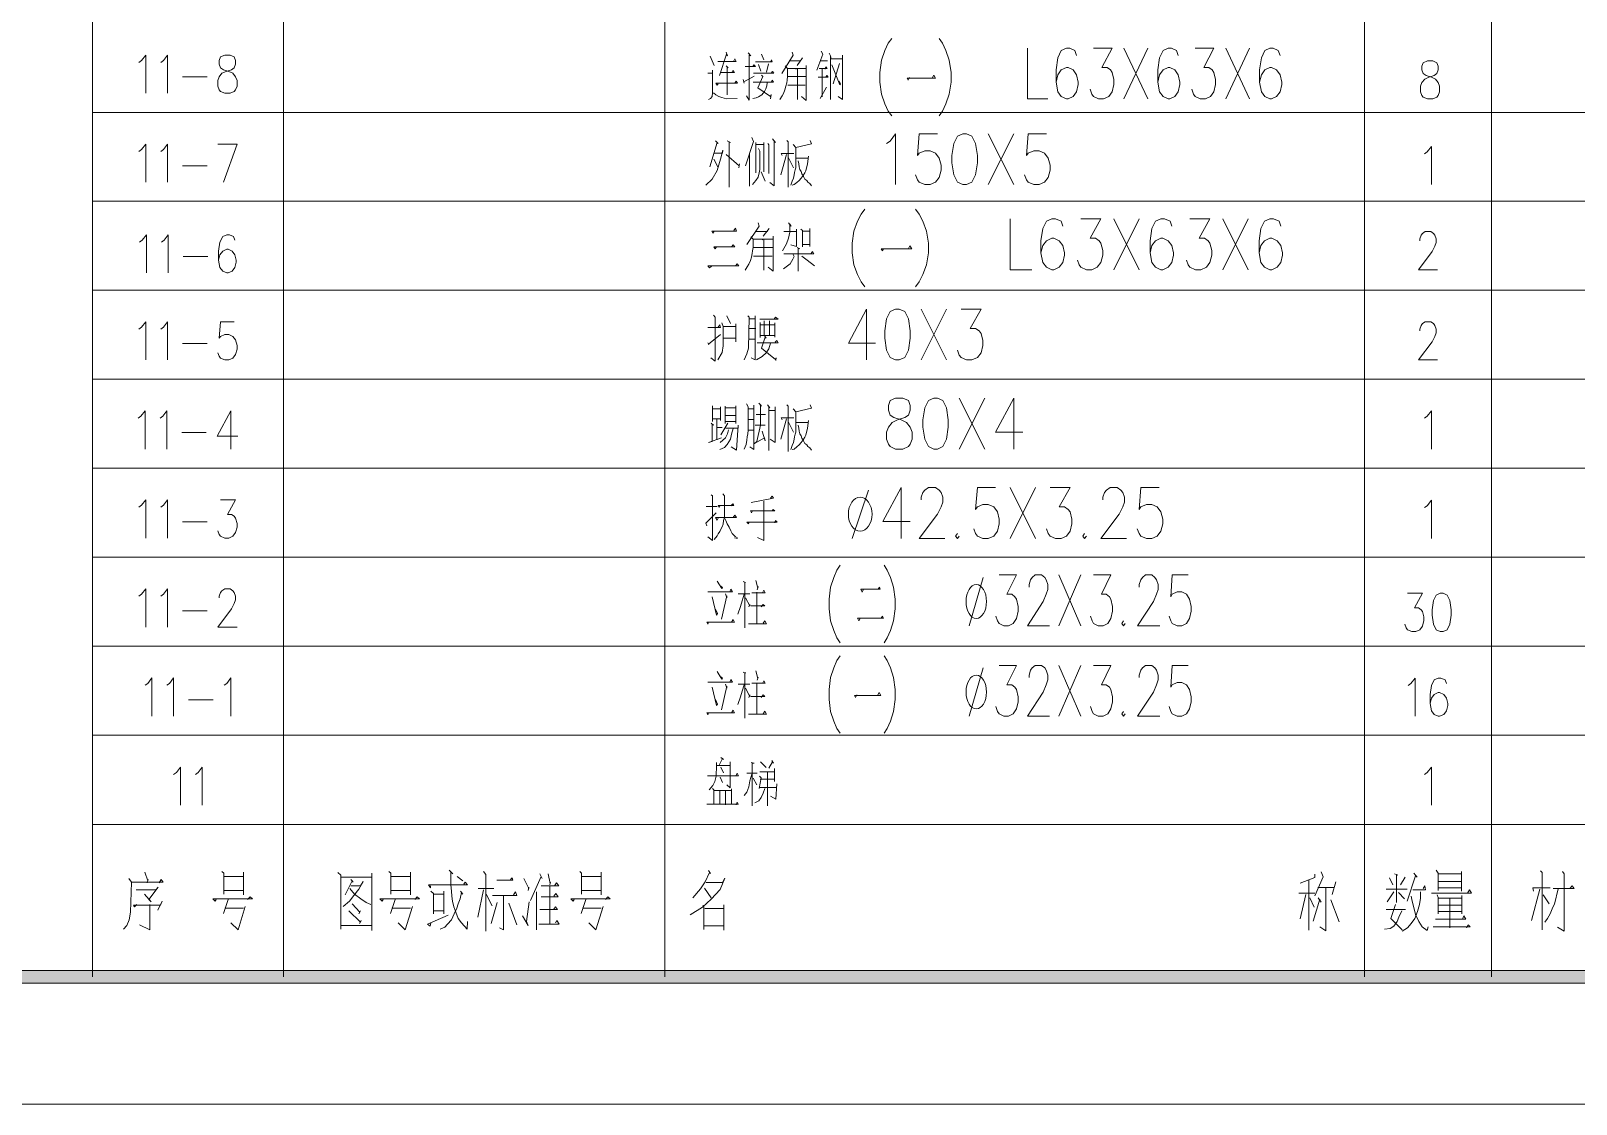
# Model space of a CAD drawing. Header units: millimetres. Extents: x 0 to 829, y 0 to 586.
# Drawn here: x 587.7 to 707.5, y 0 to 83.2 of the extents above; entities that cross this region are included whole.
import ezdxf

# ---------------------------------------------------------------- set-up
doc = ezdxf.new("R2010")
doc.units = ezdxf.units.MM

msp = doc.modelspace()

# ---------------------------------------------------------------- hatches: boundary and pattern name
h = msp.add_hatch(color=0)
h.dxf.hatch_style = 2
h.paths.add_polyline_path([(24.154694, 9.36625), (25.142472, 10.3505), (818.80075, 10.3505), (819.788528, 9.36625)])

# ---------------------------------------------------------------- linework, layer by layer
at = {"color": 0, "lineweight": 0}
for points in [[(0, 0), (0, 585.632278), (829.154778, 585.632278), (829.154778, 0)], [(602.738472, 81.318806), (602.420972, 81.177694), (602.318667, 80.899), (602.318667, 80.616778), (602.420972, 80.334556), (602.632639, 80.193444), (603.055972, 80.052333), (603.373472, 79.911222), (603.585139, 79.629), (603.690972, 79.346778), (603.690972, 78.926972), (603.585139, 78.64475), (603.479306, 78.503639), (603.161806, 78.362528), (602.738472, 78.362528), (602.420972, 78.503639), (602.318667, 78.64475), (602.212833, 78.926972), (602.212833, 79.346778), (602.318667, 79.629), (602.526806, 79.911222), (602.844306, 80.052333), (603.267639, 80.193444), (603.479306, 80.334556), (603.585139, 80.616778), (603.585139, 80.899), (603.479306, 81.177694), (603.161806, 81.318806)], [(695.967056, 80.877833), (695.649556, 80.736722), (695.543722, 80.4545), (695.543722, 80.175806), (695.649556, 79.893583), (695.861222, 79.752472), (696.281028, 79.611361), (696.598528, 79.47025), (696.810194, 79.188028), (696.916028, 78.905806), (696.916028, 78.486), (696.810194, 78.203778), (696.704361, 78.062667), (696.386861, 77.921556), (695.967056, 77.921556), (695.649556, 78.062667), (695.543722, 78.203778), (695.437889, 78.486), (695.437889, 78.905806), (695.543722, 79.188028), (695.755389, 79.47025), (696.069361, 79.611361), (696.492694, 79.752472), (696.704361, 79.893583), (696.810194, 80.175806), (696.810194, 80.4545), (696.704361, 80.736722), (696.386861, 80.877833)], [(659.959028, 75.226333), (659.535694, 75.035833), (659.253472, 74.474917), (659.112361, 73.536528), (659.112361, 72.972083), (659.253472, 72.033694), (659.535694, 71.46925), (659.959028, 71.282278), (660.237722, 71.282278), (660.661056, 71.46925), (660.943278, 72.033694), (661.084389, 72.972083), (661.084389, 73.536528), (660.943278, 74.474917), (660.661056, 75.035833), (660.237722, 75.226333)], [(654.744972, 61.633806), (654.325167, 61.443306), (654.042944, 60.882389), (653.901833, 59.944), (653.901833, 59.379556), (654.042944, 58.441167), (654.325167, 57.876722), (654.744972, 57.68975), (655.027194, 57.68975), (655.450528, 57.876722), (655.73275, 58.441167), (655.873861, 59.379556), (655.873861, 59.944), (655.73275, 60.882389), (655.450528, 61.443306), (655.027194, 61.633806)], [(654.744972, 54.729944), (654.325167, 54.542972), (654.184056, 54.169028), (654.184056, 53.791556), (654.325167, 53.417611), (654.607389, 53.227111), (655.168306, 53.040139), (655.591639, 52.853167), (655.873861, 52.479222), (656.014972, 52.10175), (656.014972, 51.537306), (655.873861, 51.163361), (655.73275, 50.976389), (655.309417, 50.785889), (654.744972, 50.785889), (654.325167, 50.976389), (654.184056, 51.163361), (654.042944, 51.537306), (654.042944, 52.10175), (654.184056, 52.479222), (654.466278, 52.853167), (654.886083, 53.040139), (655.450528, 53.227111), (655.73275, 53.417611), (655.873861, 53.791556), (655.873861, 54.169028), (655.73275, 54.542972), (655.309417, 54.729944)], [(657.704778, 54.729944), (657.281444, 54.542972), (656.999222, 53.978528), (656.858111, 53.040139), (656.858111, 52.479222), (656.999222, 51.537306), (657.281444, 50.976389), (657.704778, 50.785889), (657.987, 50.785889), (658.406806, 50.976389), (658.689028, 51.537306), (658.830139, 52.479222), (658.830139, 53.040139), (658.689028, 53.978528), (658.406806, 54.542972), (657.987, 54.729944)], [(696.965417, 39.599306), (696.647917, 39.458194), (696.43625, 39.034861), (696.330417, 38.329306), (696.330417, 37.9095), (696.43625, 37.203944), (696.647917, 36.780611), (696.965417, 36.6395), (697.177083, 36.6395), (697.494583, 36.780611), (697.702722, 37.203944), (697.808556, 37.9095), (697.808556, 38.329306), (697.702722, 39.034861), (697.494583, 39.458194), (697.177083, 39.599306)], [(24.154694, 9.36625), (25.142472, 10.3505), (818.80075, 10.3505), (819.788528, 9.36625)]]:
    msp.add_lwpolyline(points, close=True, dxfattribs=at)
for points in [[(592.493806, 9.860139), (592.493806, 152.654)], [(607.28225, 28.603222), (607.28225, 152.654)], [(636.859139, 28.603222), (636.859139, 152.654)], [(691.084611, 28.603222), (691.084611, 152.654)], [(700.94475, 28.603222), (700.94475, 152.654)], [(641.607528, 81.548111), (641.720417, 81.272944), (641.63575, 81.392889), (641.085417, 79.734833), (641.166556, 79.971194), (642.242528, 79.971194), (642.133167, 80.129944), (642.0485, 79.971194)], [(643.3185, 81.509306), (643.512528, 81.272944), (643.403167, 81.350556), (643.403167, 77.840417), (643.180917, 78.157917)], [(646.71575, 81.548111), (646.796889, 81.31175), (645.914944, 79.893583)], [(648.980583, 81.62925), (649.089944, 81.392889), (648.648972, 80.16875)], [(649.587361, 81.4705), (649.696722, 81.272944), (649.696722, 77.88275)], [(654.438056, 82.617028), (654.177, 82.239556), (653.912417, 81.675111), (653.651361, 80.927222), (653.520833, 79.985306), (653.520833, 79.233889), (653.651361, 78.2955), (653.912417, 77.544083), (654.177, 76.983167), (654.438056, 76.605694)], [(658.121056, 82.617028), (658.382111, 82.239556), (658.646694, 81.675111), (658.90775, 80.927222), (659.041806, 79.985306), (659.041806, 79.233889), (658.90775, 78.2955), (658.646694, 77.544083), (658.382111, 76.983167), (658.121056, 76.605694)], [(664.954361, 81.865611), (664.954361, 77.921556), (666.534806, 77.921556)], [(668.767889, 81.301167), (668.637361, 81.675111), (668.24225, 81.865611), (667.981194, 81.865611), (667.586083, 81.675111), (667.3215, 81.114194), (667.190972, 80.175806), (667.190972, 79.233889), (667.3215, 78.486), (667.586083, 78.108528), (667.981194, 77.921556), (668.111722, 77.921556), (668.506833, 78.108528), (668.767889, 78.486), (668.898417, 79.046917), (668.898417, 79.233889), (668.767889, 79.798333), (668.506833, 80.175806), (668.111722, 80.362778), (667.981194, 80.362778), (667.586083, 80.175806), (667.3215, 79.798333), (667.190972, 79.233889)], [(670.08375, 81.865611), (671.530139, 81.865611), (670.739917, 80.362778), (671.135028, 80.362778), (671.396083, 80.175806), (671.530139, 79.985306), (671.660667, 79.424389), (671.660667, 79.046917), (671.530139, 78.486), (671.265556, 78.108528), (670.870444, 77.921556), (670.478861, 77.921556), (670.08375, 78.108528), (669.949694, 78.2955), (669.819167, 78.672972)], [(672.447361, 77.921556), (674.288861, 81.865611)], [(672.447361, 81.865611), (674.288861, 77.921556)], [(676.656, 81.301167), (676.525472, 81.675111), (676.130361, 81.865611), (675.865778, 81.865611), (675.474194, 81.675111), (675.209611, 81.114194), (675.079083, 80.175806), (675.079083, 79.233889), (675.209611, 78.486), (675.474194, 78.108528), (675.865778, 77.921556), (675.999833, 77.921556), (676.391417, 78.108528), (676.656, 78.486), (676.786528, 79.046917), (676.786528, 79.233889), (676.656, 79.798333), (676.391417, 80.175806), (675.999833, 80.362778), (675.865778, 80.362778), (675.474194, 80.175806), (675.209611, 79.798333), (675.079083, 79.233889)], [(677.971861, 81.865611), (679.414722, 81.865611), (678.628028, 80.362778), (679.023139, 80.362778), (679.284194, 80.175806), (679.414722, 79.985306), (679.548778, 79.424389), (679.548778, 79.046917), (679.414722, 78.486), (679.153667, 78.108528), (678.758556, 77.921556), (678.363444, 77.921556), (677.971861, 78.108528), (677.837806, 78.2955), (677.707278, 78.672972)], [(680.335472, 77.921556), (682.176972, 81.865611)], [(680.335472, 81.865611), (682.176972, 77.921556)], [(684.544111, 81.301167), (684.410056, 81.675111), (684.018472, 81.865611), (683.753889, 81.865611), (683.358778, 81.675111), (683.097722, 81.114194), (682.963667, 80.175806), (682.963667, 79.233889), (683.097722, 78.486), (683.358778, 78.108528), (683.753889, 77.921556), (683.884417, 77.921556), (684.279528, 78.108528), (684.544111, 78.486), (684.674639, 79.046917), (684.674639, 79.233889), (684.544111, 79.798333), (684.279528, 80.175806), (683.884417, 80.362778), (683.753889, 80.362778), (683.358778, 80.175806), (683.097722, 79.798333), (682.963667, 79.233889)], [(596.085083, 80.757889), (596.29675, 80.899), (596.61425, 81.318806), (596.61425, 78.362528)], [(597.774889, 80.757889), (597.986556, 80.899), (598.304056, 81.318806), (598.304056, 78.362528)], [(640.36575, 81.234139), (640.669139, 80.525056)], [(640.972528, 80.839028), (642.380111, 80.839028), (642.27075, 81.036583), (642.189611, 80.839028)], [(641.607528, 80.482722), (641.773333, 80.3275), (641.692194, 80.405111), (641.692194, 78.235528)], [(643.071556, 80.443917), (643.872361, 80.443917), (643.763, 80.563861), (643.678333, 80.443917)], [(643.872361, 80.800222), (645.170583, 80.800222), (645.114139, 80.958972), (645.033, 80.800222)], [(644.119306, 80.602667), (644.285111, 80.091139)], [(644.341556, 81.392889), (644.535583, 80.958972)], [(644.891889, 80.641472), (644.726083, 80.01)], [(646.190111, 80.482722), (646.355917, 80.288694), (646.355917, 79.657222), (646.327694, 79.378528), (646.303, 79.1845), (646.246556, 78.905806), (646.161889, 78.630639), (646.052528, 78.355472), (645.943167, 78.157917), (645.777361, 77.88275)], [(646.384139, 80.288694), (647.819944, 80.288694), (647.819944, 80.525056), (647.819944, 77.801611), (647.460111, 78.119111)], [(646.549944, 80.877833), (647.407194, 80.877833)], [(647.019139, 80.246361), (647.1285, 80.288694), (647.1285, 77.88275)], [(647.516556, 81.114194), (647.100278, 80.525056)], [(648.814778, 80.288694), (649.449778, 80.288694), (649.336889, 80.405111), (649.283972, 80.246361)], [(648.952361, 80.877833), (649.474472, 80.877833)], [(649.724944, 81.195333), (649.724944, 81.036583), (650.606889, 81.036583)], [(649.806083, 80.563861), (650.412861, 79.02575), (650.469306, 79.103361), (650.331722, 79.300917)], [(650.388167, 80.680278), (649.89075, 79.103361)], [(650.635111, 81.31175), (650.635111, 77.88275), (650.3035, 78.119111)], [(599.464694, 79.629), (601.366167, 79.629)], [(640.199944, 79.932389), (640.559778, 79.932389), (640.559778, 80.16875), (640.559778, 78.394278), (640.531556, 78.119111), (640.393972, 77.960361), (640.228167, 77.88275)], [(641.00075, 79.103361), (640.919611, 78.986944), (640.806722, 79.142167), (642.493, 79.142167), (642.380111, 79.300917), (642.27075, 79.142167)], [(642.933972, 79.420861), (643.015111, 79.142167), (642.986889, 79.262111), (643.787694, 79.696028)], [(644.782528, 79.1845), (644.754306, 78.944611), (644.673167, 78.70825), (644.5885, 78.510694), (644.369778, 78.235528), (644.119306, 78.080306), (643.928806, 77.999167), (643.678333, 77.960361)], [(643.706556, 79.223306), (645.279944, 79.223306), (645.170583, 79.378528), (645.114139, 79.262111)], [(643.734778, 79.932389), (645.308167, 79.932389), (645.195278, 80.048806), (645.085917, 79.932389)], [(644.341556, 79.773639), (644.450917, 79.657222), (644.066389, 78.789389), (645.057694, 78.119111), (645.085917, 78.274333), (645.057694, 77.921556)], [(646.412361, 79.657222), (647.7635, 79.657222)], [(648.730111, 79.614889), (649.502694, 79.614889), (649.421556, 79.734833), (649.336889, 79.614889)], [(649.061722, 80.246361), (649.061722, 78.080306)], [(655.828, 79.576083), (655.718639, 79.378528), (655.6375, 79.537278), (657.845889, 79.537278), (657.704778, 79.773639), (657.595417, 79.576083)], [(640.616222, 78.394278), (640.806722, 78.235528), (641.028972, 78.119111), (641.275917, 78.037972), (641.63575, 77.921556), (642.464778, 77.960361)], [(646.384139, 78.986944), (647.735278, 78.986944)], [(648.895917, 77.960361), (649.393333, 78.828194)], [(592.493806, 76.884389), (769.958667, 76.884389)], [(596.085083, 73.854028), (596.29675, 73.995139), (596.61425, 74.418472), (596.61425, 71.462194)], [(597.774889, 73.854028), (597.986556, 73.995139), (598.304056, 74.418472), (598.304056, 71.462194)], [(602.212833, 74.418472), (603.690972, 74.418472), (602.632639, 71.462194)], [(640.792611, 74.672472), (641.00075, 74.474917), (640.912556, 74.556056), (640.348111, 72.661639)], [(641.681611, 74.672472), (641.946194, 74.556056), (641.829778, 74.594861), (641.829778, 71.084722)], [(643.60425, 74.947639), (643.720667, 74.633667), (643.099778, 72.73925)], [(643.897056, 74.556056), (643.897056, 72.188917)], [(643.957028, 74.397306), (644.521472, 74.397306)], [(644.521472, 74.556056), (644.521472, 72.266528)], [(644.846028, 74.474917), (644.906, 74.3585), (644.906, 72.150111)], [(645.31875, 74.672472), (645.31875, 71.201139), (644.994194, 71.4375)], [(645.198806, 74.831222), (645.435167, 74.556056)], [(646.324167, 74.711278), (646.412361, 74.594861), (646.412361, 71.084722)], [(648.126861, 74.711278), (648.218583, 74.436111), (647.005028, 74.160944), (646.796889, 74.397306)], [(654.042944, 74.474917), (654.325167, 74.661889), (654.744972, 75.226333), (654.744972, 71.282278)], [(657.987, 75.226333), (656.575889, 75.226333), (656.438306, 73.536528), (656.575889, 73.7235), (656.999222, 73.910472), (657.422556, 73.910472), (657.845889, 73.7235), (658.128111, 73.346028), (658.269222, 72.785111), (658.269222, 72.407639), (658.128111, 71.843194), (657.845889, 71.46925), (657.422556, 71.282278), (656.999222, 71.282278), (656.575889, 71.46925), (656.438306, 71.656222), (656.297194, 72.033694)], [(661.931056, 71.282278), (663.903083, 75.226333)], [(661.931056, 75.226333), (663.903083, 71.282278)], [(666.436028, 75.226333), (665.028444, 75.226333), (664.887333, 73.536528), (665.028444, 73.7235), (665.451778, 73.910472), (665.871583, 73.910472), (666.294917, 73.7235), (666.577139, 73.346028), (666.71825, 72.785111), (666.71825, 72.407639), (666.577139, 71.843194), (666.294917, 71.46925), (665.871583, 71.282278), (665.451778, 71.282278), (665.028444, 71.46925), (664.887333, 71.656222), (664.746222, 72.033694)], [(640.704417, 73.727028), (641.325306, 73.727028), (641.353528, 73.963389), (641.177139, 73.254306), (640.912556, 72.386472), (640.528028, 71.716194), (640.023556, 71.243472)], [(640.644444, 73.254306), (640.969, 72.661639)], [(641.621639, 73.607083), (642.627056, 72.73925), (642.655278, 72.898), (642.598833, 72.584028)], [(643.424333, 73.727028), (643.424333, 71.162333)], [(644.105194, 74.079806), (644.225139, 73.885778), (644.225139, 72.464083), (644.165167, 72.188917), (644.076972, 71.871417), (643.897056, 71.59625), (643.660694, 71.282278)], [(646.295944, 73.607083), (645.851444, 72.030167)], [(645.939639, 73.529472), (645.879667, 73.688222), (646.856861, 73.688222)], [(646.440583, 73.370722), (646.825111, 72.584028)], [(647.005028, 74.160944), (647.005028, 72.584028), (646.945056, 72.425278), (646.916833, 72.227722), (646.885083, 72.030167), (646.825111, 71.793806), (646.736917, 71.557444), (646.6205, 71.243472)], [(647.978694, 73.490667), (647.950472, 73.095556), (647.92225, 72.859194), (647.834056, 72.584028), (647.774083, 72.347667), (647.714111, 72.188917), (647.565944, 71.991361), (647.417778, 71.793806), (647.269611, 71.59625), (647.093222, 71.4375), (646.885083, 71.282278), (646.736917, 71.243472)], [(647.005028, 73.331917), (647.92225, 73.331917)], [(647.181417, 73.134361), (647.241389, 72.898), (647.269611, 72.661639), (647.329583, 72.464083), (647.417778, 72.305333), (647.47775, 72.111306), (647.594167, 71.91375), (647.714111, 71.716194), (647.862278, 71.59625), (647.950472, 71.479833), (648.098639, 71.359889), (648.218583, 71.201139)], [(695.748333, 73.674111), (695.96, 73.815222), (696.2775, 74.238556), (696.2775, 71.282278)], [(599.464694, 72.728667), (601.366167, 72.728667)], [(644.313333, 72.266528), (644.637889, 71.557444)], [(592.493806, 70.012278), (769.958667, 70.012278)], [(644.076972, 68.311889), (644.165167, 68.075528), (643.219722, 66.653833)], [(646.440583, 68.311889), (646.648722, 68.075528), (646.532306, 68.23075), (646.532306, 67.602806), (646.440583, 67.126556), (646.295944, 66.692639), (645.967861, 66.142306)], [(652.353139, 69.377278), (652.070917, 69.003333), (651.788694, 68.438889), (651.506472, 67.687472), (651.365361, 66.749083), (651.365361, 65.997667), (651.506472, 65.059278), (651.788694, 64.307861), (652.070917, 63.743417), (652.353139, 63.369472)], [(656.297194, 69.377278), (656.575889, 69.003333), (656.858111, 68.438889), (657.140333, 67.687472), (657.281444, 66.749083), (657.281444, 65.997667), (657.140333, 65.059278), (656.858111, 64.307861), (656.575889, 63.743417), (656.297194, 63.369472)], [(663.620861, 68.625861), (663.620861, 64.681806), (665.310667, 64.681806)], [(667.7025, 68.061417), (667.564917, 68.438889), (667.141583, 68.625861), (666.859361, 68.625861), (666.436028, 68.438889), (666.153806, 67.874444), (666.012694, 66.936056), (666.012694, 65.997667), (666.153806, 65.24625), (666.436028, 64.872306), (666.859361, 64.681806), (667.000472, 64.681806), (667.423806, 64.872306), (667.7025, 65.24625), (667.843611, 65.810694), (667.843611, 65.997667), (667.7025, 66.562111), (667.423806, 66.936056), (667.000472, 67.123028), (666.859361, 67.123028), (666.436028, 66.936056), (666.153806, 66.562111), (666.012694, 65.997667)], [(669.113611, 68.625861), (670.662306, 68.625861), (669.815639, 67.123028), (670.238972, 67.123028), (670.521194, 66.936056), (670.662306, 66.749083), (670.803417, 66.184639), (670.803417, 65.810694), (670.662306, 65.24625), (670.380083, 64.872306), (669.95675, 64.681806), (669.533417, 64.681806), (669.113611, 64.872306), (668.9725, 65.059278), (668.831389, 65.433222)], [(671.646556, 64.681806), (673.618583, 68.625861)], [(671.646556, 68.625861), (673.618583, 64.681806)], [(676.155056, 68.061417), (676.013944, 68.438889), (675.590611, 68.625861), (675.308389, 68.625861), (674.888583, 68.438889), (674.606361, 67.874444), (674.46525, 66.936056), (674.46525, 65.997667), (674.606361, 65.24625), (674.888583, 64.872306), (675.308389, 64.681806), (675.4495, 64.681806), (675.872833, 64.872306), (676.155056, 65.24625), (676.296167, 65.810694), (676.296167, 65.997667), (676.155056, 66.562111), (675.872833, 66.936056), (675.4495, 67.123028), (675.308389, 67.123028), (674.888583, 66.936056), (674.606361, 66.562111), (674.46525, 65.997667)], [(677.562639, 68.625861), (679.111333, 68.625861), (678.268194, 67.123028), (678.691528, 67.123028), (678.970222, 66.936056), (679.111333, 66.749083), (679.252444, 66.184639), (679.252444, 65.810694), (679.111333, 65.24625), (678.832639, 64.872306), (678.409306, 64.681806), (677.985972, 64.681806), (677.562639, 64.872306), (677.421528, 65.059278), (677.280417, 65.433222)], [(680.099111, 64.681806), (682.071139, 68.625861)], [(680.099111, 68.625861), (682.071139, 64.681806)], [(684.604083, 68.061417), (684.462972, 68.438889), (684.043167, 68.625861), (683.760944, 68.625861), (683.337611, 68.438889), (683.055389, 67.874444), (682.914278, 66.936056), (682.914278, 65.997667), (683.055389, 65.24625), (683.337611, 64.872306), (683.760944, 64.681806), (683.902056, 64.681806), (684.325389, 64.872306), (684.604083, 65.24625), (684.745194, 65.810694), (684.745194, 65.997667), (684.604083, 66.562111), (684.325389, 66.936056), (683.902056, 67.123028), (683.760944, 67.123028), (683.337611, 66.936056), (683.055389, 66.562111), (682.914278, 65.997667)], [(596.138, 66.83375), (596.349667, 66.974861), (596.667167, 67.394667), (596.667167, 64.438389)], [(597.827806, 66.83375), (598.039472, 66.974861), (598.356972, 67.394667), (598.356972, 64.438389)], [(603.532222, 66.974861), (603.426389, 67.253556), (603.108889, 67.394667), (602.897222, 67.394667), (602.579722, 67.253556), (602.368056, 66.83375), (602.26575, 66.128194), (602.26575, 65.422639), (602.368056, 64.861722), (602.579722, 64.5795), (602.897222, 64.438389), (603.003056, 64.438389), (603.320556, 64.5795), (603.532222, 64.861722), (603.638056, 65.281528), (603.638056, 65.422639), (603.532222, 65.845972), (603.320556, 66.128194), (603.003056, 66.269306), (602.897222, 66.269306), (602.579722, 66.128194), (602.368056, 65.845972), (602.26575, 65.422639)], [(640.676194, 67.680417), (640.584472, 67.521667), (640.496278, 67.680417), (642.418917, 67.680417), (642.330722, 67.916778), (642.214306, 67.719222)], [(643.512528, 67.2465), (643.692444, 67.048944), (643.692444, 66.417472), (643.660694, 66.142306), (643.632472, 65.94475), (643.5725, 65.669583), (643.484306, 65.394417), (643.367889, 65.115722), (643.247944, 64.918167), (643.071556, 64.643)], [(643.720667, 67.048944), (645.258778, 67.048944), (645.258778, 67.285306), (645.258778, 64.565389), (644.87425, 64.879361)], [(643.897056, 67.641611), (644.814278, 67.641611)], [(644.934222, 67.877972), (644.489722, 67.285306)], [(646.087806, 67.641611), (647.065, 67.641611), (647.065, 67.839167), (647.065, 66.498611), (646.6205, 66.615028)], [(647.389556, 67.839167), (647.537722, 67.719222), (647.537722, 66.456278), (647.537722, 66.653833), (648.098639, 66.653833), (648.098639, 66.498611), (648.098639, 67.877972), (648.098639, 67.680417), (647.537722, 67.680417)], [(695.381444, 66.936056), (695.381444, 67.077167), (695.487278, 67.359389), (695.593111, 67.5005), (695.80125, 67.641611), (696.224583, 67.641611), (696.43625, 67.5005), (696.542083, 67.359389), (696.647917, 67.077167), (696.647917, 66.794944), (696.542083, 66.512722), (696.330417, 66.092917), (695.275611, 64.681806), (696.75375, 64.681806)], [(640.852583, 66.456278), (640.764389, 66.301056), (640.644444, 66.456278), (642.27075, 66.456278), (642.154333, 66.615028), (642.034389, 66.456278)], [(643.752417, 66.417472), (645.198806, 66.417472)], [(644.401528, 67.010139), (644.521472, 67.048944), (644.521472, 64.643)], [(646.768667, 65.905944), (646.885083, 65.708389), (646.768667, 65.510833), (646.560528, 65.154528), (646.056056, 64.762944)], [(646.087806, 65.905944), (648.394972, 65.905944), (648.306778, 66.1035), (648.186833, 65.94475)], [(647.121444, 66.417472), (647.329583, 66.301056), (647.181417, 66.339861), (647.181417, 64.565389)], [(653.841861, 66.339861), (653.721917, 66.142306), (653.633722, 66.301056), (656.000861, 66.301056), (655.852694, 66.537417), (655.73275, 66.339861)], [(599.517611, 65.704861), (601.419083, 65.704861)], [(640.468056, 64.9605), (640.319889, 64.840556), (640.199944, 64.999306), (642.598833, 64.999306), (642.450667, 65.154528), (642.330722, 64.999306)], [(643.720667, 65.747194), (645.170583, 65.747194)], [(647.47775, 65.747194), (647.8905, 65.433222), (648.454944, 64.999306)], [(592.493806, 63.111944), (769.958667, 63.111944)], [(640.616222, 61.161083), (640.764389, 61.002333), (640.764389, 57.608611), (640.408083, 57.844972)], [(641.649861, 61.11875), (641.946194, 60.529611)], [(643.276167, 61.11875), (643.396111, 61.002333), (643.336139, 58.596389), (643.219722, 58.162472), (643.011583, 57.68975)], [(643.424333, 60.882389), (643.868833, 60.882389), (643.868833, 61.11875), (643.868833, 57.68975), (643.544278, 57.844972)], [(652.49425, 61.633806), (651.083139, 59.002083), (653.196278, 59.002083)], [(652.49425, 61.633806), (652.49425, 57.68975)], [(656.717, 57.68975), (658.689028, 61.633806)], [(656.717, 61.633806), (658.689028, 57.68975)], [(659.817917, 61.633806), (661.366611, 61.633806), (660.519944, 60.130972), (660.943278, 60.130972), (661.2255, 59.944), (661.366611, 59.7535), (661.507722, 59.192583), (661.507722, 58.815111), (661.366611, 58.250667), (661.084389, 57.876722), (660.661056, 57.68975), (660.237722, 57.68975), (659.817917, 57.876722), (659.676806, 58.063694), (659.535694, 58.441167)], [(596.085083, 60.081583), (596.29675, 60.222694), (596.61425, 60.646028), (596.61425, 57.68975)], [(597.774889, 60.081583), (597.986556, 60.222694), (598.304056, 60.646028), (598.304056, 57.68975)], [(603.479306, 60.646028), (602.420972, 60.646028), (602.318667, 59.379556), (602.420972, 59.520667), (602.738472, 59.661778), (603.055972, 59.661778), (603.373472, 59.520667), (603.585139, 59.238444), (603.690972, 58.815111), (603.690972, 58.532889), (603.585139, 58.113083), (603.373472, 57.830861), (603.055972, 57.68975), (602.738472, 57.68975), (602.420972, 57.830861), (602.318667, 57.971972), (602.212833, 58.250667)], [(640.199944, 60.212111), (641.177139, 60.212111), (641.117167, 60.409667), (640.969, 60.212111)], [(641.265333, 60.568417), (641.385278, 60.29325), (641.385278, 59.503028), (641.385278, 58.793944), (641.297083, 58.278889), (640.969, 57.68975)], [(641.385278, 60.29325), (642.358944, 60.29325)], [(642.358944, 60.487278), (642.358944, 59.107917)], [(643.396111, 60.1345), (643.897056, 60.1345)], [(644.225139, 60.843583), (645.643306, 60.843583), (645.435167, 61.002333), (645.31875, 60.843583)], [(644.253361, 60.607222), (644.253361, 59.425417), (644.253361, 59.580639), (645.378722, 59.580639), (645.378722, 59.464222), (645.378722, 60.568417), (645.378722, 60.409667), (644.253361, 60.409667), (644.549694, 60.409667), (644.549694, 60.727167), (644.549694, 59.580639), (644.962444, 59.580639), (644.962444, 60.727167)], [(695.381444, 59.944), (695.381444, 60.081583), (695.487278, 60.363806), (695.593111, 60.504917), (695.80125, 60.646028), (696.224583, 60.646028), (696.43625, 60.504917), (696.542083, 60.363806), (696.647917, 60.081583), (696.647917, 59.802889), (696.542083, 59.520667), (696.330417, 59.097333), (695.275611, 57.68975), (696.75375, 57.68975)], [(599.464694, 58.956222), (601.366167, 58.956222)], [(640.199944, 59.030306), (640.259917, 58.871556)], [(640.231694, 58.910361), (641.177139, 59.661778)], [(641.385278, 59.383083), (642.358944, 59.383083)], [(643.396111, 59.305472), (643.868833, 59.305472)], [(645.050639, 58.9915), (644.906, 58.557583), (644.697861, 58.240083), (644.401528, 57.964917), (643.957028, 57.68975)], [(644.017, 59.030306), (645.643306, 59.030306), (645.526889, 59.189056), (645.406944, 59.069111)], [(644.577917, 59.580639), (644.697861, 59.383083), (644.637889, 59.464222), (644.341556, 58.596389), (645.435167, 57.728556), (645.495139, 57.844972), (645.466917, 57.650944)], [(592.493806, 56.211611), (769.958667, 56.211611)], [(640.55625, 54.140806), (640.55625, 52.916667), (640.55625, 53.114222), (641.177139, 53.114222), (641.177139, 52.994278), (641.177139, 54.059667), (641.177139, 53.904444), (640.55625, 53.904444)], [(641.533444, 54.098472), (641.533444, 52.757917), (641.533444, 52.916667), (642.358944, 52.916667), (642.358944, 52.757917), (642.358944, 54.140806), (642.358944, 53.982056), (641.533444, 53.982056)], [(643.187972, 54.296028), (643.307917, 54.059667), (643.307917, 52.246389), (643.276167, 51.971222), (643.247944, 51.734861), (643.219722, 51.459694), (643.15975, 51.142194), (643.011583, 50.785889)], [(643.336139, 53.904444), (643.752417, 53.904444), (643.752417, 54.179611), (643.752417, 50.747083), (643.456083, 50.944639)], [(644.136944, 54.338361), (644.341556, 54.098472), (644.281583, 54.218417), (644.281583, 52.6415), (643.988778, 51.378556), (643.808861, 51.219806), (644.577917, 51.653722), (644.637889, 51.417361), (644.401528, 52.168778)], [(644.814278, 54.218417), (644.994194, 53.982056), (644.906, 54.059667), (644.906, 50.669472)], [(644.962444, 53.7845), (645.406944, 53.7845), (645.406944, 54.059667), (645.406944, 51.300944), (645.022417, 51.537306)], [(646.324167, 54.218417), (646.412361, 54.098472), (646.412361, 50.591861)], [(648.126861, 54.218417), (648.218583, 53.94325), (647.005028, 53.668083), (646.796889, 53.904444)], [(659.676806, 50.785889), (661.648833, 54.729944)], [(659.676806, 54.729944), (661.648833, 50.785889)], [(663.903083, 54.729944), (662.491972, 52.10175), (664.605111, 52.10175)], [(663.903083, 54.729944), (663.903083, 50.785889)], [(596.032167, 53.18125), (596.243833, 53.322361), (596.561333, 53.745694), (596.561333, 50.785889)], [(597.721972, 53.18125), (597.933639, 53.322361), (598.251139, 53.745694), (598.251139, 50.785889)], [(603.214722, 53.745694), (602.159917, 51.773667), (603.743889, 51.773667)], [(603.214722, 53.745694), (603.214722, 50.785889)], [(640.436306, 52.80025), (640.616222, 52.6415), (640.528028, 52.680306), (640.528028, 51.378556), (640.231694, 51.300944), (641.237111, 51.653722)], [(640.880806, 53.114222), (640.880806, 51.4985), (640.880806, 52.443944), (641.297083, 52.443944)], [(641.738056, 52.80025), (641.205361, 51.890083)], [(641.533444, 53.389389), (642.330722, 53.389389)], [(643.336139, 53.075417), (643.720667, 53.075417)], [(643.928806, 53.470528), (644.666111, 53.470528)], [(646.295944, 53.114222), (645.851444, 51.537306)], [(645.939639, 53.036611), (645.879667, 53.191833), (646.856861, 53.191833)], [(646.440583, 52.877861), (646.825111, 52.087639)], [(647.005028, 53.668083), (647.005028, 52.087639), (646.945056, 51.932417), (646.916833, 51.734861), (646.885083, 51.537306), (646.825111, 51.300944), (646.736917, 51.064583), (646.6205, 50.747083)], [(647.978694, 52.994278), (647.950472, 52.602694), (647.92225, 52.366333), (647.834056, 52.087639), (647.774083, 51.851278), (647.714111, 51.696056), (647.565944, 51.4985), (647.417778, 51.300944), (647.269611, 51.103389), (647.093222, 50.944639), (646.885083, 50.785889), (646.736917, 50.747083)], [(647.005028, 52.839056), (647.92225, 52.839056)], [(695.748333, 53.18125), (695.96, 53.322361), (696.2775, 53.745694), (696.2775, 50.785889)], [(599.411778, 52.055889), (601.31325, 52.055889)], [(642.154333, 52.366333), (642.034389, 51.932417), (641.946194, 51.537306), (641.681611, 51.142194), (641.473472, 50.905833), (641.117167, 50.747083)], [(641.798028, 52.285194), (641.709833, 51.971222), (641.561667, 51.653722), (641.353528, 51.459694), (641.148917, 51.300944)], [(641.589889, 52.405139), (642.538861, 52.405139), (642.538861, 52.6415), (642.418917, 50.708278), (642.006167, 50.944639)], [(643.367889, 52.246389), (643.692444, 52.246389)], [(643.868833, 52.6415), (644.637889, 52.6415)], [(647.181417, 52.6415), (647.241389, 52.405139), (647.269611, 52.168778), (647.329583, 51.971222), (647.417778, 51.812472), (647.47775, 51.614917), (647.594167, 51.417361), (647.714111, 51.219806), (647.862278, 51.103389), (647.950472, 50.983444), (648.098639, 50.867028), (648.218583, 50.708278)], [(592.493806, 49.30775), (769.958667, 49.30775)], [(596.085083, 46.280917), (596.29675, 46.422028), (596.61425, 46.845361), (596.61425, 43.885556)], [(597.774889, 46.280917), (597.986556, 46.422028), (598.304056, 46.845361), (598.304056, 43.885556)], [(602.420972, 46.845361), (603.585139, 46.845361), (602.950139, 45.716472), (603.267639, 45.716472), (603.479306, 45.575361), (603.585139, 45.43425), (603.690972, 45.014444), (603.690972, 44.732222), (603.585139, 44.308889), (603.373472, 44.026667), (603.055972, 43.885556), (602.738472, 43.885556), (602.420972, 44.026667), (602.318667, 44.167778), (602.212833, 44.45)], [(640.436306, 47.244), (640.55625, 47.166389), (640.55625, 43.695056), (640.199944, 43.970222)], [(641.353528, 47.321611), (641.473472, 47.166389), (641.473472, 45.469528), (641.4135, 45.233167), (641.385278, 44.958), (641.297083, 44.760444), (641.205361, 44.562889), (641.117167, 44.404139), (641.00075, 44.206583), (640.912556, 44.051361), (640.676194, 43.772667)], [(645.050639, 46.968833), (645.170583, 47.127583), (645.287, 46.968833), (643.544278, 46.651333)], [(644.521472, 46.732472), (644.521472, 43.695056), (644.045222, 43.931417)], [(652.635361, 47.607361), (651.365361, 43.853806)], [(655.168306, 47.797861), (653.760722, 45.166139), (655.873861, 45.166139)], [(655.168306, 47.797861), (655.168306, 43.853806)], [(656.717, 46.855944), (656.717, 47.046444), (656.858111, 47.420389), (656.999222, 47.607361), (657.281444, 47.797861), (657.845889, 47.797861), (658.128111, 47.607361), (658.269222, 47.420389), (658.406806, 47.046444), (658.406806, 46.668972), (658.269222, 46.295028), (657.987, 45.730583), (656.575889, 43.853806), (658.547917, 43.853806)], [(662.491972, 47.797861), (661.084389, 47.797861), (660.943278, 46.104528), (661.084389, 46.295028), (661.507722, 46.482), (661.931056, 46.482), (662.350861, 46.295028), (662.633083, 45.917556), (662.774194, 45.356639), (662.774194, 44.979167), (662.633083, 44.414722), (662.350861, 44.040778), (661.931056, 43.853806), (661.507722, 43.853806), (661.084389, 44.040778), (660.943278, 44.22775), (660.802167, 44.605222)], [(663.620861, 43.853806), (665.592889, 47.797861)], [(663.620861, 47.797861), (665.592889, 43.853806)], [(666.71825, 47.797861), (668.266944, 47.797861), (667.423806, 46.295028), (667.843611, 46.295028), (668.125833, 46.104528), (668.266944, 45.917556), (668.408056, 45.356639), (668.408056, 44.979167), (668.266944, 44.414722), (667.984722, 44.040778), (667.564917, 43.853806), (667.141583, 43.853806), (666.71825, 44.040778), (666.577139, 44.22775), (666.436028, 44.605222)], [(670.803417, 46.855944), (670.803417, 47.046444), (670.944528, 47.420389), (671.085639, 47.607361), (671.367861, 47.797861), (671.928778, 47.797861), (672.211, 47.607361), (672.352111, 47.420389), (672.493222, 47.046444), (672.493222, 46.668972), (672.352111, 46.295028), (672.069889, 45.730583), (670.662306, 43.853806), (672.634333, 43.853806)], [(675.167278, 47.797861), (673.759694, 47.797861), (673.618583, 46.104528), (673.759694, 46.295028), (674.183028, 46.482), (674.606361, 46.482), (675.029694, 46.295028), (675.308389, 45.917556), (675.4495, 45.356639), (675.4495, 44.979167), (675.308389, 44.414722), (675.029694, 44.040778), (674.606361, 43.853806), (674.183028, 43.853806), (673.759694, 44.040778), (673.618583, 44.22775), (673.477472, 44.605222)], [(695.748333, 46.245639), (695.96, 46.38675), (696.2775, 46.810083), (696.2775, 43.853806)], [(640.11175, 44.838056), (640.023556, 45.035611), (640.820833, 45.825833)], [(640.055306, 46.337361), (640.912556, 46.337361)], [(641.00075, 45.430722), (640.912556, 45.271972), (640.792611, 45.469528), (642.418917, 45.469528), (642.27075, 45.667083), (642.154333, 45.469528)], [(641.117167, 46.376167), (641.060722, 46.25975), (641.00075, 46.414972), (642.214306, 46.414972), (642.122583, 46.534917), (641.974417, 46.376167)], [(643.660694, 45.981056), (643.5725, 45.825833), (643.484306, 45.981056), (645.378722, 45.981056), (645.258778, 46.101), (645.170583, 45.981056)], [(599.464694, 45.152028), (601.366167, 45.152028)], [(641.501694, 45.391917), (641.589889, 45.233167), (641.681611, 44.996806), (641.829778, 44.721639), (641.974417, 44.442944), (642.066139, 44.245389), (642.3025, 44.009028), (642.478889, 43.892611)], [(643.396111, 45.113222), (643.336139, 44.996806), (643.219722, 45.113222), (645.555111, 45.113222), (645.435167, 45.233167), (645.378722, 45.074417)], [(642.242528, 43.892611), (642.478889, 43.853806)], [(659.535694, 44.22775), (659.394583, 44.040778), (659.535694, 43.853806), (659.676806, 44.040778)], [(669.395833, 44.22775), (669.254722, 44.040778), (669.395833, 43.853806), (669.533417, 44.040778)], [(592.493806, 42.407417), (769.958667, 42.407417)], [(650.437556, 41.775944), (650.194139, 41.402), (649.947194, 40.837556), (649.703778, 40.086139), (649.583833, 39.14775), (649.583833, 38.396333), (649.703778, 37.457944), (649.947194, 36.706528), (650.194139, 36.142083), (650.437556, 35.768139)], [(653.855972, 41.775944), (654.099389, 41.402), (654.342806, 40.837556), (654.586222, 40.086139), (654.709694, 39.14775), (654.709694, 38.396333), (654.586222, 37.457944), (654.342806, 36.706528), (654.099389, 36.142083), (653.855972, 35.768139)], [(661.543, 40.837556), (660.445861, 37.080472)], [(662.763611, 41.024528), (664.107694, 41.024528), (663.373917, 39.525222), (663.740806, 39.525222), (663.984222, 39.334722), (664.107694, 39.14775), (664.231167, 38.583306), (664.231167, 38.209361), (664.107694, 37.644917), (663.864278, 37.270972), (663.497389, 37.080472), (663.1305, 37.080472), (662.763611, 37.270972), (662.643667, 37.457944), (662.520194, 37.831889)], [(665.084889, 40.086139), (665.084889, 40.273111), (665.204833, 40.650583), (665.328306, 40.837556), (665.571722, 41.024528), (666.062083, 41.024528), (666.3055, 40.837556), (666.425444, 40.650583), (666.548917, 40.273111), (666.548917, 39.899167), (666.425444, 39.525222), (666.182028, 38.960778), (664.961417, 37.080472), (666.672389, 37.080472)], [(667.402639, 37.080472), (669.113611, 41.024528)], [(667.402639, 41.024528), (669.113611, 37.080472)], [(670.090806, 41.024528), (671.431361, 41.024528), (670.701111, 39.525222), (671.064472, 39.525222), (671.311417, 39.334722), (671.431361, 39.14775), (671.554833, 38.583306), (671.554833, 38.209361), (671.431361, 37.644917), (671.187944, 37.270972), (670.821056, 37.080472), (670.454167, 37.080472), (670.090806, 37.270972), (669.967333, 37.457944), (669.843861, 37.831889)], [(673.629167, 40.086139), (673.629167, 40.273111), (673.752639, 40.650583), (673.872583, 40.837556), (674.116, 41.024528), (674.606361, 41.024528), (674.849778, 40.837556), (674.97325, 40.650583), (675.093194, 40.273111), (675.093194, 39.899167), (674.97325, 39.525222), (674.726306, 38.960778), (673.505694, 37.080472), (675.216667, 37.080472)], [(677.414472, 41.024528), (676.193861, 41.024528), (676.070389, 39.334722), (676.193861, 39.525222), (676.557222, 39.712194), (676.924111, 39.712194), (677.291, 39.525222), (677.534417, 39.14775), (677.657889, 38.583306), (677.657889, 38.209361), (677.534417, 37.644917), (677.291, 37.270972), (676.924111, 37.080472), (676.557222, 37.080472), (676.193861, 37.270972), (676.070389, 37.457944), (675.946917, 37.831889)], [(596.085083, 39.380583), (596.29675, 39.521694), (596.61425, 39.9415), (596.61425, 36.985222)], [(597.774889, 39.380583), (597.986556, 39.521694), (598.304056, 39.9415), (598.304056, 36.985222)], [(602.318667, 39.239472), (602.318667, 39.380583), (602.420972, 39.659278), (602.526806, 39.800389), (602.738472, 39.9415), (603.161806, 39.9415), (603.373472, 39.800389), (603.479306, 39.659278), (603.585139, 39.380583), (603.585139, 39.098361), (603.479306, 38.816139), (603.267639, 38.392806), (602.212833, 36.985222), (603.690972, 36.985222)], [(640.199944, 39.722778), (642.097889, 39.722778), (641.970889, 39.920333), (641.893278, 39.722778)], [(640.919611, 40.551806), (641.279444, 39.962667), (641.328833, 40.040278), (641.124222, 40.199028)], [(641.561667, 39.567556), (641.663972, 39.250056), (641.663972, 39.408806), (641.251222, 37.595528)], [(642.993944, 39.52875), (642.84225, 39.013694), (642.71525, 38.579778), (642.507111, 37.990639)], [(642.919861, 40.513), (643.099778, 40.435389), (643.046861, 40.474194), (643.046861, 36.92525), (643.046861, 39.567556), (642.535333, 39.567556), (643.456083, 39.567556)], [(643.995833, 39.683972), (643.995833, 37.239222), (643.329083, 37.239222), (644.740194, 37.239222), (644.609667, 37.475583), (644.482667, 37.278028)], [(643.611306, 39.645167), (644.634361, 39.645167), (644.532056, 39.842722), (644.457972, 39.683972)], [(643.918222, 40.590611), (644.073444, 40.001472), (644.098139, 40.117889), (644.020528, 39.881528)], [(652.24025, 39.881528), (652.162639, 39.683972), (652.035639, 39.920333), (653.545528, 39.920333), (653.496139, 40.079083), (653.393833, 39.920333)], [(694.428944, 39.599306), (695.593111, 39.599306), (694.958111, 38.470417), (695.275611, 38.470417), (695.487278, 38.329306), (695.593111, 38.188194), (695.695417, 37.768389), (695.695417, 37.486167), (695.593111, 37.062833), (695.381444, 36.780611), (695.063944, 36.6395), (694.746444, 36.6395), (694.428944, 36.780611), (694.323111, 36.921722), (694.217278, 37.203944)], [(640.535083, 39.331194), (640.866694, 37.9095), (640.944306, 38.029444), (640.792611, 38.382222)], [(643.099778, 39.250056), (643.431389, 38.618583), (643.431389, 38.738528), (643.378472, 38.540972)], [(643.533694, 38.618583), (644.609667, 38.618583), (644.482667, 38.738528), (644.327444, 38.540972)], [(599.464694, 38.251694), (601.366167, 38.251694)], [(640.228167, 37.359167), (640.17525, 37.200417), (640.097639, 37.359167), (642.253111, 37.359167), (642.150806, 37.556722), (642.020278, 37.359167)], [(652.007417, 37.634333), (651.880417, 37.475583), (651.778111, 37.673139), (653.803056, 37.673139), (653.725444, 37.831889), (653.623139, 37.673139)], [(672.408556, 37.457944), (672.285083, 37.270972), (672.408556, 37.080472), (672.532028, 37.270972)], [(592.493806, 35.507083), (769.958667, 35.507083)], [(650.437556, 34.762722), (650.194139, 34.38525), (649.947194, 33.820806), (649.703778, 33.072917), (649.583833, 32.131), (649.583833, 31.379583), (649.703778, 30.441194), (649.947194, 29.689778), (650.194139, 29.128861), (650.437556, 28.751389)], [(653.855972, 34.762722), (654.099389, 34.38525), (654.342806, 33.820806), (654.586222, 33.072917), (654.709694, 32.131), (654.709694, 31.379583), (654.586222, 30.441194), (654.342806, 29.689778), (654.099389, 29.128861), (653.855972, 28.751389)], [(640.919611, 33.538583), (641.279444, 32.945917), (641.328833, 33.023528), (641.124222, 33.182278)], [(643.918222, 33.577389), (644.073444, 32.984722), (644.098139, 33.104667), (644.020528, 32.868306)], [(661.543, 33.820806), (660.445861, 30.06725)], [(662.763611, 34.011306), (664.107694, 34.011306), (663.373917, 32.508472), (663.740806, 32.508472), (663.984222, 32.3215), (664.107694, 32.131), (664.231167, 31.570083), (664.231167, 31.192611), (664.107694, 30.631694), (663.864278, 30.254222), (663.497389, 30.06725), (663.1305, 30.06725), (662.763611, 30.254222), (662.643667, 30.441194), (662.520194, 30.818667)], [(665.084889, 33.072917), (665.084889, 33.259889), (665.204833, 33.633833), (665.328306, 33.820806), (665.571722, 34.011306), (666.062083, 34.011306), (666.3055, 33.820806), (666.425444, 33.633833), (666.548917, 33.259889), (666.548917, 32.882417), (666.425444, 32.508472), (666.182028, 31.944028), (664.961417, 30.06725), (666.672389, 30.06725)], [(667.402639, 30.06725), (669.113611, 34.011306)], [(667.402639, 34.011306), (669.113611, 30.06725)], [(670.090806, 34.011306), (671.431361, 34.011306), (670.701111, 32.508472), (671.064472, 32.508472), (671.311417, 32.3215), (671.431361, 32.131), (671.554833, 31.570083), (671.554833, 31.192611), (671.431361, 30.631694), (671.187944, 30.254222), (670.821056, 30.06725), (670.454167, 30.06725), (670.090806, 30.254222), (669.967333, 30.441194), (669.843861, 30.818667)], [(673.629167, 33.072917), (673.629167, 33.259889), (673.752639, 33.633833), (673.872583, 33.820806), (674.116, 34.011306), (674.606361, 34.011306), (674.849778, 33.820806), (674.97325, 33.633833), (675.093194, 33.259889), (675.093194, 32.882417), (674.97325, 32.508472), (674.726306, 31.944028), (673.505694, 30.06725), (675.216667, 30.06725)], [(677.414472, 34.011306), (676.193861, 34.011306), (676.070389, 32.3215), (676.193861, 32.508472), (676.557222, 32.695444), (676.924111, 32.695444), (677.291, 32.508472), (677.534417, 32.131), (677.657889, 31.570083), (677.657889, 31.192611), (677.534417, 30.631694), (677.291, 30.254222), (676.924111, 30.06725), (676.557222, 30.06725), (676.193861, 30.254222), (676.070389, 30.441194), (675.946917, 30.818667)], [(596.561333, 32.476722), (596.769472, 32.617833), (597.086972, 33.041167), (597.086972, 30.084889)], [(598.251139, 32.476722), (598.462806, 32.617833), (598.776778, 33.041167), (598.776778, 30.084889)], [(602.685556, 32.476722), (602.897222, 32.617833), (603.214722, 33.041167), (603.214722, 30.084889)], [(640.199944, 32.709556), (642.097889, 32.709556), (641.970889, 32.907111), (641.893278, 32.709556)], [(641.561667, 32.550806), (641.663972, 32.236833), (641.663972, 32.392056), (641.251222, 30.578778)], [(642.993944, 32.512), (642.84225, 32.000472), (642.71525, 31.566556), (642.507111, 30.973889)], [(642.919861, 33.49625), (643.099778, 33.418639), (643.046861, 33.457444), (643.046861, 29.9085), (643.046861, 32.550806), (642.535333, 32.550806), (643.456083, 32.550806)], [(643.995833, 32.67075), (643.995833, 30.226), (643.329083, 30.226), (644.740194, 30.226), (644.609667, 30.462361), (644.482667, 30.264806)], [(643.611306, 32.628417), (644.634361, 32.628417), (644.532056, 32.825972), (644.457972, 32.67075)], [(694.481861, 32.462611), (694.693528, 32.600194), (695.011028, 33.023528), (695.011028, 30.06725)], [(697.441667, 32.600194), (697.335833, 32.882417), (697.018333, 33.023528), (696.806667, 33.023528), (696.489167, 32.882417), (696.2775, 32.462611), (696.171667, 31.757056), (696.171667, 31.0515), (696.2775, 30.490583), (696.489167, 30.208361), (696.806667, 30.06725), (696.9125, 30.06725), (697.23, 30.208361), (697.441667, 30.490583), (697.543972, 30.910389), (697.543972, 31.0515), (697.441667, 31.474833), (697.23, 31.757056), (696.9125, 31.898167), (696.806667, 31.898167), (696.489167, 31.757056), (696.2775, 31.474833), (696.171667, 31.0515)], [(599.940944, 31.351361), (601.842417, 31.351361)], [(640.535083, 32.314444), (640.866694, 30.896278), (640.944306, 31.012694), (640.792611, 31.369)], [(643.099778, 32.236833), (643.431389, 31.605361), (643.431389, 31.721778), (643.378472, 31.524222)], [(643.533694, 31.605361), (644.609667, 31.605361), (644.482667, 31.721778), (644.327444, 31.524222)], [(651.725194, 31.721778), (651.622889, 31.524222), (651.548806, 31.682972), (653.598444, 31.682972), (653.471444, 31.919333), (653.369139, 31.721778)], [(640.228167, 30.342417), (640.17525, 30.183667), (640.097639, 30.342417), (642.253111, 30.342417), (642.150806, 30.539972), (642.020278, 30.342417)], [(672.408556, 30.441194), (672.285083, 30.254222), (672.408556, 30.06725), (672.532028, 30.254222)], [(592.493806, 28.603222), (769.958667, 28.603222)], [(607.28225, 9.860139), (607.28225, 28.603222)], [(636.859139, 16.210139), (636.859139, 28.603222)], [(691.084611, 16.210139), (691.084611, 28.603222)], [(700.94475, 16.210139), (700.94475, 28.603222)], [(640.852583, 26.483028), (640.852583, 26.243139), (640.820833, 25.417639), (640.732639, 25.022528), (640.584472, 24.708556), (640.291667, 24.35225)], [(640.880806, 26.243139), (641.917972, 26.243139), (641.917972, 26.521833), (641.917972, 24.511), (641.649861, 24.747361)], [(641.205361, 26.874611), (641.4135, 26.719389), (641.325306, 26.797), (641.060722, 26.285472)], [(643.544278, 26.483028), (643.780639, 26.440694), (643.632472, 26.440694), (643.632472, 23.128111), (643.632472, 25.654), (643.219722, 25.654), (644.017, 25.654)], [(644.281583, 26.521833), (644.697861, 26.087917)], [(645.142361, 26.63825), (645.287, 26.440694), (645.198806, 26.521833), (644.906, 26.049111)], [(598.776778, 25.562278), (598.988444, 25.703389), (599.305944, 26.126722), (599.305944, 23.170444)], [(600.470111, 25.562278), (600.67825, 25.703389), (600.99575, 26.126722), (600.99575, 23.170444)], [(640.171722, 25.456444), (642.567083, 25.456444), (642.450667, 25.654), (642.358944, 25.417639)], [(641.148917, 25.3365), (641.325306, 24.944917)], [(641.205361, 26.126722), (641.4135, 25.692806)], [(643.60425, 25.572861), (643.456083, 25.061333), (643.367889, 24.588611), (643.219722, 24.1935), (643.011583, 23.918333)], [(643.692444, 25.258889), (643.988778, 24.747361)], [(644.193389, 25.417639), (644.313333, 25.297694), (644.165167, 24.468667)], [(644.225139, 25.770417), (645.346972, 25.770417), (645.346972, 26.006778), (645.346972, 25.022528), (645.346972, 25.181278), (644.253361, 25.181278), (644.814278, 25.181278), (644.814278, 25.731611), (644.814278, 23.128111), (644.814278, 24.549806), (644.225139, 24.549806), (645.466917, 24.549806)], [(695.748333, 25.562278), (695.96, 25.703389), (696.2775, 26.126722), (696.2775, 23.170444)], [(640.55625, 24.468667), (640.644444, 24.35225), (640.644444, 23.248056), (640.11175, 23.248056), (642.567083, 23.248056), (641.117167, 23.248056), (641.117167, 24.313444), (640.676194, 24.313444), (642.034389, 24.313444), (641.561667, 24.313444), (641.561667, 23.286861), (641.561667, 23.20925), (641.561667, 23.248056), (642.034389, 23.248056), (642.034389, 24.429861), (642.034389, 23.248056), (642.538861, 23.248056), (642.450667, 23.406806), (642.390694, 23.20925)], [(644.609667, 24.468667), (644.489722, 24.115889), (644.313333, 23.759583), (644.136944, 23.523222), (643.840611, 23.364472)], [(645.526889, 24.824972), (645.466917, 23.643167), (645.050639, 23.879528)], [(592.493806, 21.688778), (769.958667, 21.688778)], [(636.859139, 9.860139), (636.859139, 21.688778)], [(691.084611, 9.860139), (691.084611, 21.688778)], [(700.94475, 9.860139), (700.94475, 21.688778)], [(596.55075, 17.991667), (596.773, 17.30375), (596.808278, 17.402528), (596.737722, 17.155583)], [(602.51975, 18.041056), (602.667917, 17.892889), (602.667917, 16.266583)], [(604.184861, 17.991667), (604.184861, 16.217194)], [(615.470222, 18.041056), (615.618389, 17.892889), (615.618389, 16.266583)], [(617.135333, 17.991667), (617.135333, 16.217194)], [(620.130417, 18.139833), (620.42675, 17.8435), (620.278583, 17.991667), (620.278583, 17.007417), (620.313861, 16.513528), (620.352667, 16.118417), (620.387944, 15.726833), (620.500833, 15.282333), (620.645472, 14.887222), (620.832444, 14.393333), (621.089972, 14.047611), (621.534472, 13.55725), (621.56975, 14.146389)], [(622.790361, 18.041056), (622.977333, 17.794111), (622.977333, 13.409083)], [(630.258667, 18.041056), (630.406833, 17.892889), (630.406833, 16.266583)], [(631.923778, 17.991667), (631.923778, 16.217194)], [(640.249333, 18.115139), (640.3975, 17.868194), (640.323417, 17.966972), (639.991806, 17.229667), (639.621389, 16.686389), (639.03225, 15.994944)], [(687.729694, 18.016361), (687.877861, 17.624778), (687.249917, 16.143111)], [(696.640861, 18.139833), (696.789028, 17.892889), (696.789028, 16.562917), (696.789028, 16.760472), (698.602306, 16.760472), (698.602306, 16.513528), (698.602306, 18.041056), (698.602306, 17.8435), (696.789028, 17.8435), (698.602306, 17.8435), (698.602306, 17.254361), (696.789028, 17.254361)], [(704.744167, 18.090444), (704.857056, 17.942278), (704.857056, 13.507861)], [(706.444556, 18.041056), (706.557444, 17.8435), (706.557444, 13.409083), (706.038861, 13.705417)], [(595.294861, 17.501306), (595.517111, 17.204972), (595.443028, 14.887222), (595.330139, 14.294556), (595.146694, 13.853583), (594.889167, 13.55725)], [(595.552389, 17.204972), (597.954806, 17.204972), (597.806639, 17.402528), (597.662, 17.155583)], [(595.884, 16.612306), (597.400944, 16.612306), (597.587917, 16.809861), (596.847083, 15.871472), (597.030528, 15.677444), (596.515472, 16.266583)], [(602.632639, 17.645944), (604.149583, 17.645944)], [(611.515583, 17.942278), (611.737833, 17.744722), (611.737833, 13.55725), (611.737833, 13.853583), (614.14025, 13.853583), (614.14025, 13.458472), (614.14025, 17.892889), (614.14025, 17.600083), (611.737833, 17.600083)], [(612.513944, 16.908639), (613.25125, 16.908639), (613.4735, 17.254361), (613.141889, 16.661694), (612.736194, 16.167806), (612.401056, 15.726833), (611.921278, 15.331722)], [(612.513944, 17.402528), (612.697389, 17.204972), (612.623306, 17.30375), (612.069444, 16.217194)], [(615.583111, 17.645944), (617.096528, 17.645944)], [(618.687556, 16.908639), (618.687556, 16.760472), (618.539389, 17.007417), (621.56975, 17.007417), (621.386306, 17.204972), (621.276944, 17.056806)], [(621.202861, 17.30375), (620.758361, 17.645944)], [(623.827528, 17.353139), (625.083417, 17.353139), (625.009333, 17.550694), (624.899972, 17.402528)], [(625.933611, 17.501306), (626.304028, 16.711083), (626.304028, 16.809861), (626.265222, 16.562917)], [(627.154222, 17.8435), (627.337667, 17.501306), (627.263583, 17.645944), (626.452194, 15.772694)], [(627.930333, 16.908639), (627.930333, 13.948833), (627.080139, 13.948833), (628.671167, 13.948833), (628.484194, 14.245167), (628.374833, 14.047611)], [(627.263583, 16.908639), (628.632361, 16.908639), (628.448917, 17.155583), (628.30075, 16.908639)], [(627.820972, 17.8435), (627.969139, 17.106194), (628.004417, 17.204972), (627.930333, 17.007417)], [(630.371556, 17.645944), (631.884972, 17.645944)], [(640.065889, 17.180278), (641.321778, 17.180278), (641.50875, 17.526), (641.138333, 16.637), (640.436306, 15.896167), (639.769556, 15.257639), (638.81, 14.664972)], [(687.249917, 17.818806), (687.249917, 17.575389), (686.103389, 17.130889)], [(686.770139, 17.377833), (686.770139, 13.483167)], [(687.472167, 16.785167), (688.763333, 16.785167)], [(688.100111, 16.785167), (688.100111, 13.433778), (687.620333, 13.730111)], [(688.876222, 17.229667), (688.579889, 16.241889)], [(693.427056, 17.8435), (693.684583, 17.744722), (693.575222, 17.794111), (693.575222, 15.628056), (693.575222, 16.661694), (692.760306, 16.661694), (694.386611, 16.661694)], [(693.017833, 17.550694), (693.278889, 17.007417)], [(694.238444, 17.600083), (693.868028, 17.007417)], [(694.905194, 17.892889), (695.162722, 17.600083), (695.053361, 17.695333), (694.386611, 15.726833)], [(694.831111, 16.612306), (695.829472, 16.612306), (695.755389, 16.908639), (695.646028, 16.711083)], [(705.70725, 16.711083), (707.333556, 16.711083), (707.185389, 16.908639), (706.998417, 16.711083)], [(595.922806, 15.479889), (595.739361, 15.282333), (595.665278, 15.4305), (597.771361, 15.4305), (597.880722, 15.726833), (597.549111, 15.035389)], [(602.078778, 15.871472), (602.004694, 15.726833), (601.817722, 15.920861), (604.886889, 15.920861), (604.703444, 16.069028), (604.516472, 15.871472)], [(602.632639, 16.562917), (604.149583, 16.562917)], [(603.003056, 15.871472), (602.632639, 14.788444)], [(612.439861, 16.711083), (612.810278, 16.266583), (613.290056, 15.920861), (613.69575, 15.628056), (614.066167, 15.479889)], [(615.025722, 15.871472), (614.955167, 15.726833), (614.768194, 15.920861), (617.837361, 15.920861), (617.653917, 16.069028), (617.466944, 15.871472)], [(615.583111, 16.562917), (617.096528, 16.562917)], [(615.95, 15.871472), (615.583111, 14.788444)], [(618.722833, 16.513528), (618.909806, 16.315972), (618.909806, 14.739056), (618.909806, 14.986), (619.721194, 14.986), (619.721194, 14.739056), (619.721194, 16.513528), (619.721194, 16.266583), (618.909806, 16.266583)], [(621.015889, 16.513528), (621.202861, 16.266583), (621.089972, 16.41475), (620.980611, 15.920861), (620.832444, 15.529278), (620.719556, 15.183556), (620.536111, 14.739056), (620.313861, 14.294556), (620.017528, 13.948833), (619.795278, 13.705417), (619.428389, 13.55725)], [(622.790361, 16.612306), (622.349389, 14.492111)], [(622.384667, 16.711083), (623.605278, 16.711083)], [(623.012611, 16.266583), (623.457111, 15.381111)], [(623.862806, 15.628056), (623.383028, 13.998222)], [(623.492389, 16.167806), (625.37975, 16.167806), (625.266861, 16.464139), (625.122222, 16.217194)], [(624.342583, 16.167806), (624.342583, 13.507861), (624.049778, 13.656028)], [(624.751806, 15.578667), (625.37975, 13.899444)], [(625.82425, 14.590889), (626.265222, 13.853583), (626.120583, 14.146389), (626.339306, 15.677444)], [(626.896694, 16.464139), (626.896694, 13.507861)], [(627.263583, 16.069028), (628.597083, 16.069028), (628.410111, 16.315972), (628.261944, 16.118417)], [(629.817694, 15.871472), (629.743611, 15.726833), (629.556639, 15.920861), (632.625806, 15.920861), (632.442361, 16.069028), (632.255389, 15.871472)], [(630.371556, 16.562917), (631.884972, 16.562917)], [(630.741972, 15.871472), (630.371556, 14.788444)], [(639.917722, 16.735778), (640.436306, 15.994944)], [(685.9905, 16.340667), (687.249917, 16.340667)], [(686.547889, 16.241889), (686.103389, 14.368639)], [(686.840694, 15.994944), (687.175833, 15.257639)], [(687.620333, 15.896167), (687.10175, 14.171083)], [(687.507444, 15.994944), (687.729694, 15.65275)], [(688.470528, 15.846778), (689.13375, 14.121694)], [(693.352972, 16.464139), (692.834389, 15.677444)], [(693.723389, 16.41475), (694.203167, 15.920861)], [(695.423778, 16.464139), (695.423778, 15.97025), (695.349694, 15.479889), (695.201528, 14.936611), (694.979278, 14.393333), (694.718222, 13.998222), (694.425417, 13.656028), (694.016194, 13.409083)], [(694.718222, 16.118417), (694.792306, 15.726833), (694.905194, 15.232944), (695.053361, 14.689667), (695.310889, 14.146389), (695.571944, 13.754806), (695.938833, 13.458472), (696.012917, 13.754806)], [(696.273972, 16.365361), (699.378417, 16.365361), (699.23025, 16.612306), (699.082083, 16.365361)], [(696.714944, 16.217194), (696.789028, 16.019639), (696.789028, 14.739056), (696.789028, 14.936611), (698.637583, 14.936611), (698.637583, 14.739056), (698.637583, 16.167806), (698.637583, 15.97025), (696.789028, 15.97025), (696.789028, 15.4305), (698.637583, 15.4305), (697.713306, 15.4305), (697.713306, 15.97025), (697.713306, 13.656028), (697.713306, 14.343944), (696.605583, 14.343944), (698.933917, 14.343944), (698.78575, 14.590889), (698.676389, 14.343944)], [(704.670083, 16.661694), (704.042139, 14.245167)], [(704.190306, 16.513528), (704.1515, 16.760472), (705.485, 16.760472)], [(704.931139, 16.217194), (705.410917, 15.529278)], [(706.112944, 16.661694), (706.000056, 16.266583), (705.925972, 15.920861), (705.816611, 15.529278), (705.633167, 15.134167), (705.485, 14.739056), (705.26275, 14.393333), (705.075778, 14.097)], [(596.921167, 15.479889), (596.921167, 13.507861), (596.145056, 13.899444)], [(602.742, 15.183556), (604.184861, 15.183556)], [(604.333028, 15.331722), (603.779167, 13.507861), (603.225306, 14.047611)], [(612.365778, 14.986), (613.25125, 14.097), (613.325333, 14.245167), (613.177167, 13.998222)], [(612.623306, 15.529278), (613.215972, 14.887222), (613.25125, 14.986), (613.141889, 14.739056)], [(615.692472, 15.183556), (617.135333, 15.183556)], [(617.2835, 15.331722), (616.729639, 13.507861), (616.17225, 14.047611)], [(618.722833, 14.047611), (618.652278, 13.804194), (618.465306, 13.948833), (620.056333, 14.640278)], [(627.154222, 15.084778), (628.523, 15.084778), (628.374833, 15.282333), (628.226667, 15.084778)], [(630.480917, 15.183556), (631.923778, 15.183556)], [(632.071944, 15.331722), (631.518083, 13.507861), (630.960694, 14.047611)], [(639.808361, 15.405806), (639.882444, 15.307028), (639.882444, 13.532556), (639.882444, 13.828889), (641.434667, 13.828889), (641.434667, 13.483167), (641.434667, 15.455194), (641.434667, 15.158861), (639.956528, 15.158861)], [(693.980917, 14.986), (693.758667, 14.492111), (693.6105, 14.146389), (693.352972, 13.804194), (693.091917, 13.606639), (692.650944, 13.55725)], [(692.760306, 15.084778), (694.27725, 15.084778)], [(693.501139, 15.479889), (693.130722, 14.393333), (694.016194, 13.507861)], [(696.422139, 13.754806), (699.269056, 13.754806), (699.120889, 13.899444), (699.008, 13.656028)]]:
    msp.add_lwpolyline(points, dxfattribs=at)
for centre, major_axis, ratio in [((651.998597, 45.730583), (0, 1.315861), 0.69571), ((660.996194, 38.959014), (0, 1.314097), 0.604027), ((660.996194, 31.945792), (0, 1.314097), 0.604027)]:
    msp.add_ellipse(centre, major_axis=major_axis, ratio=ratio, start_param=0, end_param=6.283185, dxfattribs=at)

doc.saveas('drawing.dxf')
